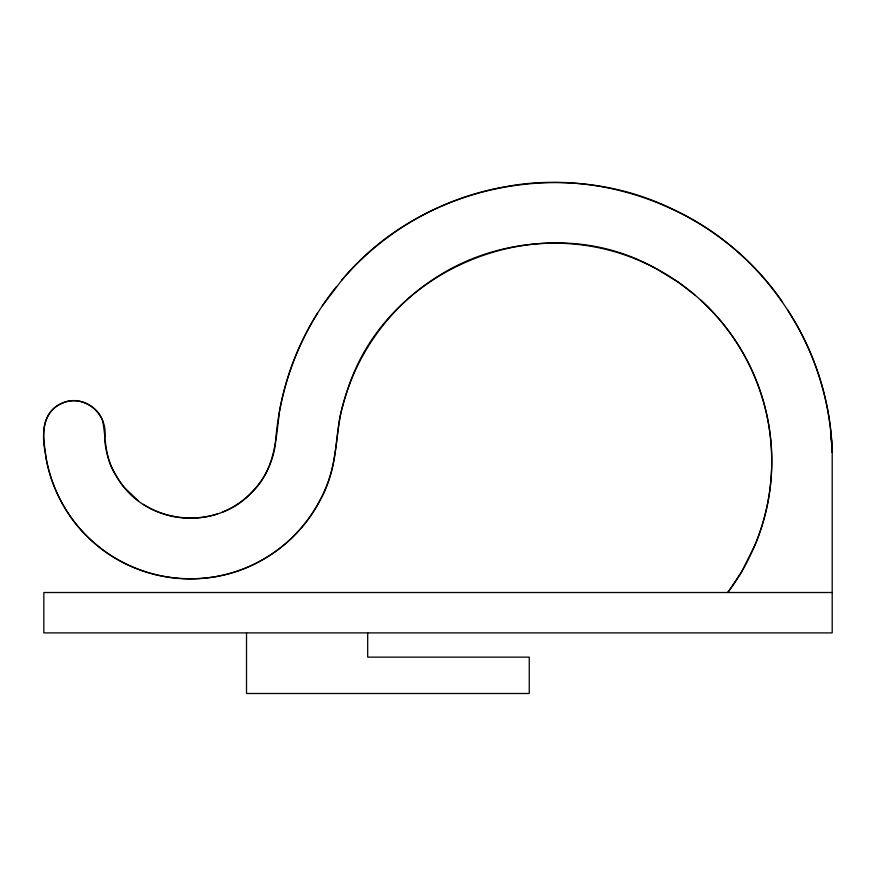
<?xml version="1.0" encoding="UTF-8"?>
<svg xmlns="http://www.w3.org/2000/svg" width="876" height="876" viewBox="0 0 876 876"><rect width="100%" height="100%" fill="white"/><g stroke="black" fill="none" stroke-linecap="round" stroke-linejoin="round"><path stroke-width="1.31" d="M317.55 313.148C292.891 352.261 278.612 397.595 275.403 443.672C271.669 473.883 250.547 501.028 222.208 512.121M322.357 305.735L342.352 279.499A272.918 272.918 0 0 1 368.27 253.131C397.978 226.654 433.412 206.67 471.43 194.899A268.571 268.571 0 0 1 506.361 186.555C610.594 167.415 722.985 214.478 782.52 302.143M336.264 286.824C307.454 322.751 287.733 365.905 279.51 411.216C276.049 439.358 274.506 470.762 252.408 491.688C216.854 531.644 145.942 524.943 118.326 479.271A84.479 84.479 0 0 1 108.832 459.67L107.398 454.863A81.731 81.731 0 0 1 104.682 439.445M341.837 280.101C419.834 185.767 562.611 155.238 672.429 209.079C765.701 251.883 830.021 349.787 832.2 452.388L832.2 632.899L43.833 632.899L43.833 592.515L832.2 592.515M217.106 513.971C192.731 522.118 164.874 518.461 143.39 504.357M655.117 268.133C542.332 204.809 386.863 266.326 347.695 389.491A216.514 216.514 0 0 0 340.074 417.009C335.508 444.844 334.95 474.157 320.528 499.375C307.268 525.206 286.145 546.865 260.698 560.837C208.882 590.096 139.799 582.912 95.079 543.7C67.945 520.574 49.833 487.242 45.125 451.896C41.38 433.959 43.044 409.804 63.346 402.708C78.599 396.565 97.608 405.336 102.711 420.995C106.029 438.515 104.627 457.491 114.745 473.259A84.906 84.906 0 0 0 124.403 487.505L138.123 500.634M656.321 268.735L678.823 282.565L694.81 294.905M700.57 299.986C745.936 340.983 772.457 401.734 771.767 462.867A215.343 215.343 0 0 1 768.843 496.889C763.084 531.447 748.892 564.549 727.781 592.515L741.709 571.7L755.2 544.543A219.339 219.339 0 0 0 763.16 521.855C774.767 481.866 774.537 438.569 762.624 398.679A225.066 225.066 0 0 0 754.28 375.596C738.632 338.957 712.757 306.797 680.345 283.638A213.667 213.667 0 0 0 644.922 263.107C578.149 231.702 495.685 237.779 434.255 278.688A224.782 224.782 0 0 0 413.034 294.456C386.502 316.893 365.412 345.702 352.13 377.83A213.196 213.196 0 0 0 342.877 405.172C335.705 428.703 337.665 453.921 329.694 477.245C323.025 497.743 311.911 516.807 297.15 532.531C270.848 560.782 233.027 577.821 194.439 578.806C145.449 580.525 96.688 555.592 69.281 514.968C57.685 497.864 49.724 478.351 46.056 458.017C44.26 442.654 39.946 424.356 51.049 411.37A31.47 31.47 0 0 1 62.305 403.124C84.359 392.963 109.062 414.983 104.583 438.099M787.557 309.655L796.131 323.781A295.278 295.278 0 0 1 808.187 347.608C821.272 377.151 829.309 408.928 831.62 441.165M832.09 449.18L830.908 432.897L831.598 443.289M831.773 445.884L832.2 452.388L832.08 449.027M367.69 632.899L367.69 657.142L529.257 657.142L529.257 693.496L246.517 693.496L246.517 632.899"/></g></svg>
